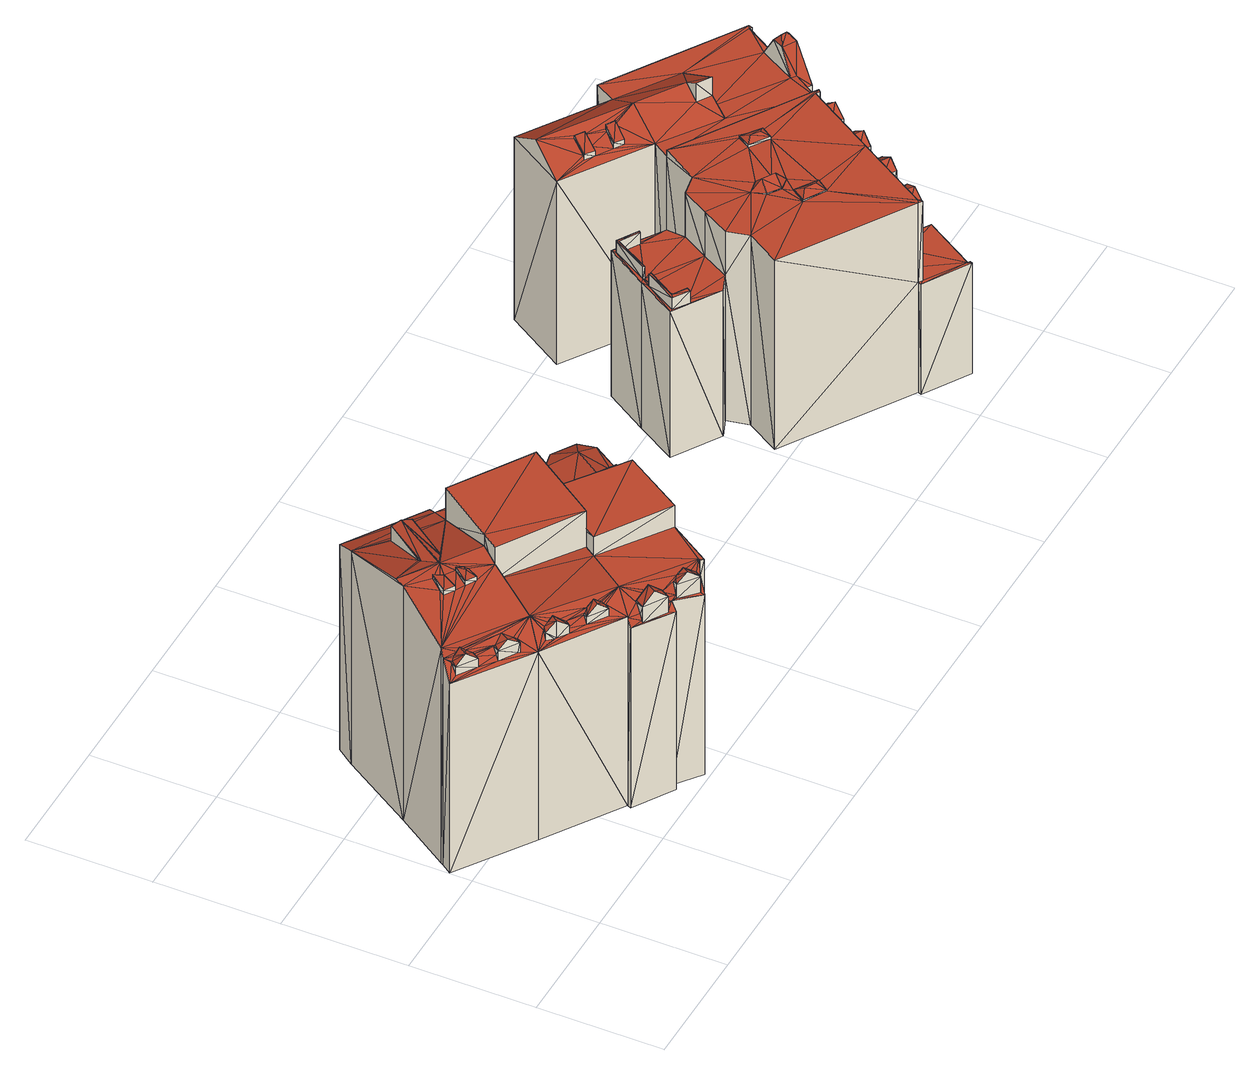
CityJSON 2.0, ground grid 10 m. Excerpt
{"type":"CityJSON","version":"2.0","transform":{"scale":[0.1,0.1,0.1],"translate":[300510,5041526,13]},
"CityObjects":{
"building1":{"type":"Building","geometry":[{"type":"MultiSurface","lod":"2","boundaries":[[[0,1,2]],[[3,4,1]],[[3,5,4]],[[6,2,7]],[[6,0,2]],[[0,3,1]],[[3,8,5]],[[8,9,5]],[[10,11,12]],[[11,13,12]],[[13,14,15]],[[11,16,14]],[[11,14,13]],[[17,15,14]],[[18,17,14]],[[19,20,21]],[[22,20,19]],[[23,24,25]],[[20,26,25]],[[20,25,21]],[[21,25,24]],[[27,28,29]],[[27,30,28]],[[31,32,27]],[[32,30,27]],[[33,34,35]],[[34,36,35]],[[35,36,37]],[[33,38,39]],[[38,40,39]],[[39,40,41]],[[39,41,36]],[[41,37,36]],[[42,43,44]],[[44,43,45]],[[43,46,45]],[[47,48,49]],[[48,45,49]],[[49,45,46]],[[50,51,52]],[[50,52,53]],[[54,55,56]],[[54,56,57]],[[57,51,50]],[[56,51,57]],[[5,9,58]],[[59,5,58]],[[4,5,59]],[[60,4,59]],[[61,2,62]],[[61,7,2]],[[62,63,64]],[[62,1,63]],[[62,2,1]],[[63,1,60]],[[1,4,60]],[[65,58,9]],[[65,9,8]],[[66,65,3]],[[3,65,8]],[[67,68,0]],[[69,67,6]],[[6,67,0]],[[68,70,0]],[[70,71,0]],[[0,71,66]],[[0,66,3]],[[69,7,61]],[[69,6,7]],[[10,72,11]],[[72,16,11]],[[72,73,16]],[[74,18,14]],[[16,74,14]],[[73,74,16]],[[75,26,20]],[[22,75,20]],[[31,27,26]],[[75,31,26]],[[76,23,25]],[[26,76,25]],[[27,29,26]],[[26,29,77]],[[26,77,76]],[[30,60,28]],[[66,30,32]],[[66,60,30]],[[28,60,59]],[[33,36,34]],[[33,39,36]],[[42,44,78]],[[78,44,45]],[[47,78,48]],[[78,45,48]],[[57,50,53]],[[57,53,79]],[[57,79,80]],[[54,57,55]],[[57,81,55]],[[57,80,82]],[[57,82,81]],[[71,60,66]],[[70,80,71]],[[41,63,60]],[[80,63,40]],[[80,40,38]],[[40,63,41]],[[71,49,60]],[[46,35,60]],[[35,37,60]],[[49,46,60]],[[71,47,49]],[[43,33,35]],[[43,35,46]],[[41,60,37]],[[71,80,42]],[[43,80,33]],[[42,80,43]],[[71,42,47]],[[80,38,33]],[[47,42,78]],[[69,61,67]],[[67,61,62]],[[67,62,68]],[[80,79,64]],[[79,53,64]],[[52,64,53]],[[62,64,52]],[[51,62,52]],[[56,62,51]],[[68,62,56]],[[68,56,55]],[[68,82,80]],[[55,81,82]],[[68,55,82]],[[68,80,70]],[[80,64,63]],[[28,59,29]],[[29,59,77]],[[23,59,58]],[[65,15,58]],[[23,58,24]],[[17,21,15]],[[65,13,15]],[[17,19,21]],[[77,59,76]],[[15,21,58]],[[21,24,58]],[[76,59,23]],[[74,22,18]],[[66,32,73]],[[66,72,10]],[[66,10,65]],[[18,19,17]],[[65,12,13]],[[65,10,12]],[[18,22,19]],[[66,73,72]],[[74,75,22]],[[73,32,31]],[[73,31,74]],[[74,31,75]]],"semantics":{"surfaces":[{"type":"GroundSurface"},{"type":"WallSurface"},{"type":"RoofSurface"}],"values":[0,0,0,0,0,0,0,0,1,1,1,1,1,1,1,1,1,1,1,1,1,1,1,1,1,1,1,1,1,1,1,1,1,1,1,1,1,1,1,1,1,1,1,1,1,1,1,1,1,1,1,1,1,1,1,1,1,1,1,1,1,1,1,1,1,1,1,1,1,2,2,2,2,2,2,2,2,2,2,2,2,2,2,2,2,2,2,2,2,2,2,2,2,2,2,2,2,2,2,2,2,2,2,2,2,2,2,2,2,2,2,2,2,2,2,2,2,2,2,2,2,2,2,2,2,2,2,2,2,2,2,2,2,2,2,2,2,2,2,2,2,2,2,2,2,2,2,2,2,2,2,2,2,2,2,2,2,2,2,2,2,2]}}]},
"building2":{"type":"Building","geometry":[{"type":"MultiSurface","lod":"2","boundaries":[[[83,0,84]],[[85,3,0]],[[85,8,3]],[[83,85,0]],[[85,86,8]],[[87,88,89]],[[87,89,90]],[[91,92,93]],[[91,93,94]],[[95,96,97]],[[93,96,95]],[[92,96,93]],[[98,99,100]],[[98,100,101]],[[98,101,102]],[[103,98,102]],[[104,91,94]],[[105,91,104]],[[106,101,100]],[[107,106,100]],[[108,109,110]],[[111,108,110]],[[112,97,96]],[[113,114,115]],[[116,117,118]],[[116,119,117]],[[117,0,120]],[[84,0,117]],[[118,117,120]],[[67,84,117]],[[120,89,88]],[[89,3,66]],[[0,3,89]],[[120,0,89]],[[66,3,65]],[[3,8,65]],[[121,65,86]],[[86,65,8]],[[122,121,85]],[[85,121,86]],[[83,119,90]],[[83,90,85]],[[119,87,90]],[[123,122,85]],[[124,119,83]],[[116,87,119]],[[90,123,85]],[[83,84,67]],[[124,83,67]],[[106,105,104]],[[122,66,109]],[[122,109,108]],[[109,113,105]],[[107,105,106]],[[113,66,114]],[[109,105,107]],[[112,66,65]],[[95,97,65]],[[109,66,113]],[[112,65,97]],[[125,66,112]],[[114,66,125]],[[121,102,101]],[[121,101,94]],[[106,104,101]],[[101,104,94]],[[121,94,65]],[[94,93,65]],[[93,95,65]],[[122,126,103]],[[121,103,102]],[[122,111,126]],[[122,103,121]],[[122,108,111]],[[91,115,92]],[[113,115,91]],[[105,113,91]],[[111,110,99]],[[126,111,99]],[[126,99,98]],[[103,126,98]],[[110,100,99]],[[109,107,100]],[[110,109,100]],[[92,125,96]],[[125,112,96]],[[115,114,92]],[[92,114,125]],[[123,66,122]],[[123,89,66]],[[90,89,123]],[[87,120,88]],[[116,120,87]],[[116,118,120]],[[119,67,117]],[[124,67,119]]],"semantics":{"surfaces":[{"type":"GroundSurface"},{"type":"WallSurface"},{"type":"RoofSurface"}],"values":[0,0,0,0,0,1,1,1,1,1,1,1,1,1,1,1,1,1,1,1,1,1,1,1,1,1,1,1,1,1,1,1,1,1,1,1,1,1,1,1,1,1,1,1,1,1,1,1,1,2,2,2,2,2,2,2,2,2,2,2,2,2,2,2,2,2,2,2,2,2,2,2,2,2,2,2,2,2,2,2,2,2,2,2,2,2,2,2,2,2,2,2,2,2,2,2]}}]},
"building3":{"type":"Building","geometry":[{"type":"MultiSurface","lod":"2","boundaries":[[[127,128,129]],[[130,129,131]],[[132,133,134]],[[127,132,128]],[[128,134,135]],[[136,127,129]],[[134,137,135]],[[136,138,127]],[[135,139,86]],[[136,129,130]],[[139,140,86]],[[135,86,85]],[[128,85,141]],[[128,135,85]],[[132,134,128]],[[142,143,144]],[[145,143,146]],[[146,143,142]],[[147,148,149]],[[150,147,149]],[[147,151,148]],[[152,153,154]],[[145,146,152]],[[145,152,154]],[[143,155,149]],[[143,149,148]],[[143,148,144]],[[156,157,158]],[[156,158,159]],[[156,159,160]],[[161,162,158]],[[162,163,158]],[[164,159,158]],[[163,164,158]],[[165,161,166]],[[167,168,165]],[[167,165,166]],[[165,162,161]],[[169,156,170]],[[167,156,168]],[[170,156,171]],[[171,156,160]],[[168,156,169]],[[172,173,174]],[[175,123,176]],[[175,177,123]],[[178,179,180]],[[178,181,179]],[[182,183,184]],[[185,128,186]],[[185,129,128]],[[173,187,134]],[[134,187,137]],[[187,188,135]],[[187,135,137]],[[85,86,189]],[[122,85,189]],[[86,140,190]],[[189,86,190]],[[179,123,177]],[[123,85,122]],[[191,141,179]],[[180,179,177]],[[141,85,123]],[[141,123,179]],[[192,140,139]],[[192,190,140]],[[188,192,135]],[[135,192,139]],[[193,174,173]],[[133,173,134]],[[193,173,133]],[[127,183,132]],[[194,183,127]],[[181,175,176]],[[183,181,176]],[[176,193,133]],[[132,176,133]],[[183,176,132]],[[178,175,181]],[[182,181,183]],[[184,186,195]],[[195,186,191]],[[186,141,191]],[[186,128,141]],[[196,127,138]],[[196,194,127]],[[197,196,136]],[[136,196,138]],[[197,136,130]],[[197,130,198]],[[198,130,199]],[[130,131,199]],[[199,129,185]],[[199,131,129]],[[200,185,186]],[[200,186,184]],[[154,153,155]],[[155,153,201]],[[201,150,149]],[[155,201,149]],[[173,142,144]],[[173,144,187]],[[187,148,188]],[[187,144,148]],[[151,188,148]],[[143,154,155]],[[145,154,143]],[[165,122,162]],[[162,122,189]],[[162,189,163]],[[164,189,190]],[[163,189,164]],[[188,169,170]],[[188,170,171]],[[167,157,156]],[[167,166,157]],[[166,161,158]],[[166,158,157]],[[192,159,190]],[[188,160,192]],[[188,171,160]],[[192,160,159]],[[164,190,159]],[[201,168,150]],[[168,122,165]],[[172,122,153]],[[172,153,152]],[[153,168,201]],[[147,169,188]],[[147,168,169]],[[150,168,147]],[[153,122,168]],[[173,146,142]],[[172,146,173]],[[172,152,146]],[[147,188,151]],[[172,123,122]],[[176,172,193]],[[193,172,174]],[[176,123,172]],[[178,180,177]],[[178,177,175]],[[195,191,179]],[[181,195,179]],[[181,184,195]],[[182,184,181]],[[194,184,183]],[[197,194,196]],[[197,200,194]],[[194,200,184]],[[197,198,200]],[[198,199,200]],[[199,185,200]]],"semantics":{"surfaces":[{"type":"GroundSurface"},{"type":"WallSurface"},{"type":"RoofSurface"}],"values":[0,0,0,0,0,0,0,0,0,0,0,0,0,0,0,1,1,1,1,1,1,1,1,1,1,1,1,1,1,1,1,1,1,1,1,1,1,1,1,1,1,1,1,1,1,1,1,1,1,1,1,1,1,1,1,1,1,1,1,1,1,1,1,1,1,1,1,1,1,1,1,1,1,1,1,1,1,1,1,1,1,1,1,1,1,1,1,1,1,1,1,1,1,1,1,2,2,2,2,2,2,2,2,2,2,2,2,2,2,2,2,2,2,2,2,2,2,2,2,2,2,2,2,2,2,2,2,2,2,2,2,2,2,2,2,2,2,2,2,2,2,2,2,2,2,2,2,2,2,2,2,2,2,2]}}]},
"building4":{"type":"Building","geometry":[{"type":"MultiSurface","lod":"2","boundaries":[[[202,203,204]],[[205,206,207]],[[208,209,210]],[[209,211,212]],[[212,213,214]],[[211,215,212]],[[216,217,218]],[[219,220,213]],[[216,218,221]],[[220,214,213]],[[222,223,221]],[[224,225,226]],[[217,227,228]],[[226,225,229]],[[217,228,218]],[[230,231,222]],[[228,232,218]],[[222,231,223]],[[221,218,233]],[[234,227,217]],[[227,204,228]],[[235,204,227]],[[236,210,237]],[[236,237,238]],[[203,239,204]],[[204,239,228]],[[206,233,207]],[[240,236,238]],[[205,207,241]],[[226,229,221]],[[233,242,207]],[[242,243,207]],[[237,244,245]],[[210,209,212]],[[214,226,246]],[[214,246,247]],[[229,222,221]],[[221,233,206]],[[223,216,221]],[[226,221,246]],[[212,214,247]],[[210,247,237]],[[240,248,236]],[[237,247,244]],[[210,212,247]],[[249,250,203]],[[249,203,202]],[[249,204,251]],[[249,202,204]],[[252,253,254]],[[252,254,255]],[[256,252,255]],[[257,258,252]],[[257,252,256]],[[257,259,260]],[[257,256,259]],[[261,262,263]],[[261,263,264]],[[261,265,266]],[[261,264,265]],[[267,268,269]],[[267,270,268]],[[271,272,273]],[[273,272,274]],[[275,274,272]],[[275,276,274]],[[277,271,278]],[[278,271,273]],[[277,276,275]],[[277,278,276]],[[279,280,281]],[[279,282,280]],[[281,283,284]],[[281,280,283]],[[285,284,286]],[[286,284,283]],[[279,285,282]],[[282,285,286]],[[287,288,289]],[[287,289,290]],[[287,290,291]],[[290,292,291]],[[293,294,295]],[[293,295,296]],[[297,296,298]],[[297,293,296]],[[297,298,288]],[[298,289,288]],[[291,292,294]],[[292,295,294]],[[299,300,301]],[[299,301,302]],[[303,299,302]],[[303,302,304]],[[305,301,300]],[[305,306,301]],[[307,308,305]],[[308,306,305]],[[309,303,304]],[[309,304,310]],[[307,309,308]],[[308,309,310]],[[311,312,313]],[[314,315,316]],[[316,315,317]],[[318,314,316]],[[319,314,318]],[[320,321,322]],[[322,321,323]],[[319,318,324]],[[319,324,325]],[[324,326,325]],[[325,327,315]],[[327,317,315]],[[325,326,327]],[[328,329,321]],[[329,330,321]],[[330,323,321]],[[331,320,322]],[[332,331,333]],[[332,320,331]],[[332,333,329]],[[332,329,328]],[[334,335,336]],[[337,336,338]],[[338,336,335]],[[338,339,340]],[[341,337,338]],[[341,338,340]],[[342,343,344]],[[345,343,342]],[[311,346,347]],[[348,349,350]],[[313,312,348]],[[312,349,348]],[[351,350,352]],[[346,351,352]],[[346,352,347]],[[353,354,355]],[[353,356,354]],[[355,354,357]],[[355,357,358]],[[359,228,239]],[[359,239,360]],[[235,251,204]],[[361,251,235]],[[250,239,203]],[[250,360,239]],[[235,227,269]],[[361,235,269]],[[362,217,363]],[[362,234,217]],[[362,267,269]],[[362,364,267]],[[362,269,234]],[[234,269,227]],[[365,366,231]],[[231,366,223]],[[230,222,367]],[[368,230,367]],[[368,369,365]],[[368,365,231]],[[368,231,230]],[[370,371,225]],[[225,371,229]],[[372,226,373]],[[372,224,226]],[[372,374,370]],[[372,370,225]],[[372,225,224]],[[375,205,376]],[[205,241,376]],[[376,207,377]],[[376,241,207]],[[377,243,378]],[[377,207,243]],[[205,356,206]],[[375,356,205]],[[357,379,233]],[[233,379,242]],[[379,378,242]],[[242,378,243]],[[262,380,359]],[[359,232,228]],[[380,381,359]],[[359,381,232]],[[262,359,263]],[[382,357,218]],[[382,358,357]],[[218,357,233]],[[383,356,353]],[[221,206,356]],[[383,221,356]],[[384,385,383]],[[385,221,383]],[[385,246,221]],[[386,247,246]],[[386,246,385]],[[382,232,381]],[[382,218,232]],[[387,237,388]],[[237,245,388]],[[388,389,390]],[[388,245,389]],[[245,244,389]],[[386,389,247]],[[247,389,244]],[[391,237,387]],[[391,238,237]],[[219,392,220]],[[393,392,219]],[[392,214,220]],[[392,394,214]],[[393,395,384]],[[393,219,395]],[[395,385,384]],[[219,213,395]],[[396,209,208]],[[396,397,209]],[[209,398,211]],[[397,398,209]],[[211,399,215]],[[398,399,211]],[[396,210,400]],[[396,208,210]],[[399,401,215]],[[215,401,212]],[[402,395,401]],[[401,395,213]],[[401,213,212]],[[403,404,400]],[[236,400,210]],[[403,400,236]],[[405,403,248]],[[248,403,236]],[[240,405,248]],[[406,405,240]],[[406,238,391]],[[406,240,238]],[[394,373,214]],[[214,373,226]],[[407,408,366]],[[371,407,367]],[[366,216,223]],[[394,408,407]],[[366,408,216]],[[394,407,409]],[[394,409,373]],[[409,407,371]],[[229,367,222]],[[371,367,229]],[[410,411,260]],[[410,266,411]],[[253,265,254]],[[408,266,410]],[[270,260,268]],[[410,260,270]],[[408,363,216]],[[268,260,259]],[[216,363,217]],[[253,266,265]],[[411,266,253]],[[408,410,363]],[[258,253,252]],[[258,411,253]],[[257,411,258]],[[257,260,411]],[[255,254,264]],[[256,268,259]],[[361,269,256]],[[249,251,250]],[[250,251,360]],[[254,265,264]],[[255,264,263]],[[251,263,360]],[[269,268,256]],[[361,256,251]],[[263,359,360]],[[251,255,263]],[[251,256,255]],[[362,363,364]],[[364,363,410]],[[364,270,267]],[[364,410,270]],[[369,366,365]],[[369,407,366]],[[368,367,407]],[[368,407,369]],[[374,371,370]],[[374,409,371]],[[372,373,409]],[[372,409,374]],[[271,412,272]],[[271,413,412]],[[412,275,272]],[[277,413,271]],[[413,275,412]],[[277,275,413]],[[279,281,414]],[[279,414,415]],[[414,281,284]],[[285,414,284]],[[285,415,414]],[[279,415,285]],[[297,288,293]],[[291,294,288]],[[287,291,288]],[[293,288,294]],[[307,303,309]],[[307,305,303]],[[303,305,300]],[[303,300,299]],[[313,348,416]],[[416,348,417]],[[311,313,416]],[[329,390,330]],[[333,390,329]],[[418,390,333]],[[330,390,389]],[[327,333,331]],[[418,326,324]],[[326,333,327]],[[418,333,326]],[[418,324,318]],[[386,322,389]],[[386,316,317]],[[327,331,317]],[[418,318,386]],[[317,331,322]],[[386,318,316]],[[386,317,322]],[[322,323,389]],[[330,389,323]],[[334,418,335]],[[338,335,339]],[[339,335,386]],[[335,418,386]],[[319,325,315]],[[319,315,314]],[[332,328,321]],[[332,321,320]],[[387,388,390]],[[387,390,418]],[[341,387,334]],[[334,387,418]],[[337,334,336]],[[341,334,337]],[[404,345,342]],[[396,404,397]],[[396,400,404]],[[397,404,342]],[[397,342,419]],[[419,342,420]],[[420,342,344]],[[397,419,398]],[[398,402,399]],[[399,402,401]],[[344,343,402]],[[398,344,402]],[[398,419,344]],[[419,420,344]],[[402,343,395]],[[406,403,405]],[[403,341,345]],[[403,345,404]],[[341,391,387]],[[345,341,340]],[[406,391,341]],[[345,340,343]],[[339,386,385]],[[395,339,385]],[[343,339,395]],[[343,340,339]],[[406,341,403]],[[311,416,346]],[[417,350,351]],[[346,417,351]],[[416,417,346]],[[348,350,417]],[[354,290,298]],[[356,310,302]],[[356,302,354]],[[354,298,357]],[[310,304,302]],[[357,298,379]],[[354,302,290]],[[290,289,298]],[[375,310,356]],[[306,377,301]],[[377,378,292]],[[375,376,308]],[[379,296,378]],[[379,298,296]],[[308,376,306]],[[376,377,306]],[[292,378,295]],[[375,308,310]],[[301,377,292]],[[296,295,378]],[[301,292,290]],[[302,301,290]],[[380,274,381]],[[394,286,408]],[[408,273,266]],[[408,286,278]],[[393,384,282]],[[280,384,383]],[[274,382,381]],[[283,383,349]],[[274,352,382]],[[350,355,358]],[[350,353,355]],[[286,311,278]],[[380,273,274]],[[350,358,382]],[[350,383,353]],[[286,283,312]],[[408,278,273]],[[394,282,286]],[[280,383,283]],[[349,383,350]],[[352,350,382]],[[283,349,312]],[[286,312,311]],[[282,384,280]],[[278,311,276]],[[347,352,274]],[[266,273,380]],[[311,347,276]],[[276,347,274]],[[393,282,394]],[[393,394,392]],[[262,266,380]],[[261,266,262]]],"semantics":{"surfaces":[{"type":"GroundSurface"},{"type":"WallSurface"},{"type":"RoofSurface"}],"values":[0,0,0,0,0,0,0,0,0,0,0,0,0,0,0,0,0,0,0,0,0,0,0,0,0,0,0,0,0,0,0,0,0,0,0,0,0,0,0,0,0,0,0,0,0,1,1,1,1,1,1,1,1,1,1,1,1,1,1,1,1,1,1,1,1,1,1,1,1,1,1,1,1,1,1,1,1,1,1,1,1,1,1,1,1,1,1,1,1,1,1,1,1,1,1,1,1,1,1,1,1,1,1,1,1,1,1,1,1,1,1,1,1,1,1,1,1,1,1,1,1,1,1,1,1,1,1,1,1,1,1,1,1,1,1,1,1,1,1,1,1,1,1,1,1,1,1,1,1,1,1,1,1,1,1,1,1,1,1,1,1,1,1,1,1,1,1,1,1,1,1,1,1,1,1,1,1,1,1,1,1,1,1,1,1,1,1,1,1,1,1,1,1,1,1,1,1,1,1,1,1,1,1,1,1,1,1,1,1,1,1,1,1,1,1,1,1,1,1,1,1,1,1,1,1,1,1,1,1,1,1,1,1,1,1,1,1,1,1,1,1,1,1,1,1,1,1,1,1,1,1,1,1,1,1,1,1,1,1,1,1,1,1,2,2,2,2,2,2,2,2,2,2,2,2,2,2,2,2,2,2,2,2,2,2,2,2,2,2,2,2,2,2,2,2,2,2,2,2,2,2,2,2,2,2,2,2,2,2,2,2,2,2,2,2,2,2,2,2,2,2,2,2,2,2,2,2,2,2,2,2,2,2,2,2,2,2,2,2,2,2,2,2,2,2,2,2,2,2,2,2,2,2,2,2,2,2,2,2,2,2,2,2,2,2,2,2,2,2,2,2,2,2,2,2,2,2,2,2,2,2,2,2,2,2,2,2,2,2,2,2,2,2,2,2,2,2,2,2,2,2,2,2,2,2,2,2,2,2,2,2,2,2,2,2,2,2,2,2,2,2,2,2,2,2,2,2,2,2,2,2,2,2,2]}}]}
},
"vertices":[
[100,140,6],[37,172,6],[74,231,6],[67,88,6],[8,128,6],[7,126,6],[145,205,6],[84,245,6],[60,78,6],[1,118,6],[53,91,195],[50,87,195],[50,87,186],[49,88,186],[35,97,195],[35,97,186],[42,93,202],[36,99,190],[38,102,195],[25,110,193],[22,106,195],[22,106,187],[25,111,195],[10,121,195],[7,116,187],[7,116,195],[14,112,203],[19,119,203],[17,120,200],[14,121,198],[19,119,202],[22,116,199],[21,118,200],[63,153,222],[56,141,222],[56,141,218],[48,146,222],[48,146,218],[60,155,222],[55,158,227],[55,158,223],[50,150,219],[77,145,222],[71,148,222],[71,148,225],[64,137,222],[64,137,218],[77,141,222],[72,132,222],[72,132,218],[94,210,221],[94,210,207],[71,177,220],[70,175,221],[107,200,221],[83,166,221],[107,200,207],[100,205,224],[1,118,183],[7,126,199],[8,128,207],[84,245,198],[74,231,205],[37,172,225],[41,180,225],[60,78,182],[67,88,206],[141,199,201],[132,186,206],[145,205,198],[100,140,225],[91,127,220],[52,93,196],[46,100,202],[39,101,196],[25,112,196],[11,121,195],[13,121,197],[75,142,222],[70,161,225],[70,160,225],[82,166,221],[71,161,225],
[202,159,6],[141,199,6],[127,48,6],[121,38,6],[154,87,236],[91,127,236],[91,127,206],[154,87,202],[83,65,194],[75,71,202],[75,71,186],[83,65,186],[73,72,186],[68,76,194],[68,76,187],[111,48,194],[104,53,202],[96,58,194],[96,58,187],[111,48,187],[114,52,194],[84,67,189],[86,69,194],[98,61,193],[99,61,194],[110,56,197],[102,61,197],[107,58,202],[112,54,197],[70,79,194],[83,72,197],[75,78,198],[79,76,202],[194,146,236],[132,186,202],[132,186,236],[194,146,202],[100,140,236],[121,38,182],[127,48,202],[148,78,202],[202,159,202],[72,79,196],[113,53,195],
[248,114,6],[213,128,6],[232,158,6],[264,149,6],[246,161,6],[244,108,6],[181,8,6],[179,10,6],[154,20,6],[267,135,6],[174,4,6],[252,111,6],[151,15,6],[119,35,6],[191,142,6],[176,11,185],[173,7,191],[173,7,176],[176,12,191],[176,12,188],[158,19,181],[158,18,178],[158,18,191],[160,22,191],[158,18,179],[172,15,193],[164,21,194],[168,18,199],[165,13,199],[146,19,189],[137,25,199],[128,30,189],[128,30,174],[146,19,174],[132,37,189],[132,37,188],[130,33,180],[129,31,175],[145,30,186],[141,32,199],[150,26,189],[150,26,187],[149,25,182],[148,23,178],[148,23,177],[180,12,200],[179,10,186],[179,10,200],[203,42,220],[203,42,200],[148,78,220],[233,90,220],[181,128,202],[181,128,220],[233,90,200],[244,108,200],[244,108,189],[230,117,200],[232,158,187],[213,128,187],[174,4,174],[154,20,178],[121,38,181],[119,35,174],[191,142,202],[151,15,172],[181,8,200],[248,114,189],[213,128,201],[252,111,187],[267,135,187],[264,149,187],[246,161,187],[244,138,200],[161,21,192],
[639,27,6],[638,25,6],[637,28,6],[541,216,6],[540,201,6],[483,207,6],[717,219,6],[709,204,6],[710,222,6],[704,195,6],[688,184,6],[678,167,6],[675,166,6],[696,179,6],[641,110,6],[638,105,6],[520,140,6],[680,166,6],[678,164,6],[557,204,6],[655,134,6],[645,117,6],[681,159,6],[671,142,6],[673,163,6],[638,84,6],[603,50,6],[663,147,6],[663,129,6],[653,112,6],[504,113,6],[516,158,6],[647,100,6],[662,69,6],[722,241,6],[612,294,6],[621,310,6],[602,47,6],[725,243,6],[504,241,6],[501,152,6],[464,175,6],[517,290,6],[546,338,6],[575,233,6],[583,246,6],[724,240,6],[639,27,109],[638,25,109],[637,28,109],[619,55,171],[610,60,171],[610,60,109],[619,55,109],[630,72,109],[630,72,171],[624,63,177],[621,77,109],[621,77,171],[607,50,183],[606,48,183],[606,48,109],[607,50,109],[606,52,109],[606,52,183],[638,84,172],[629,90,109],[638,84,109],[629,90,172],[586,113,184],[569,123,184],[586,113,183],[569,123,183],[576,134,184],[576,134,183],[593,123,184],[593,123,183],[624,182,185],[609,193,183],[609,193,185],[624,182,183],[603,183,183],[603,183,185],[618,173,185],[618,173,183],[484,200,153],[470,177,153],[470,177,142],[484,200,142],[482,201,153],[482,201,142],[479,167,153],[467,175,153],[467,175,142],[479,167,142],[481,170,153],[481,170,142],[488,207,153],[487,208,153],[487,208,142],[488,207,142],[504,235,153],[504,235,142],[504,237,153],[504,237,142],[520,227,153],[520,227,142],[519,226,153],[519,226,142],[585,144,183],[583,155,183],[583,155,184],[569,263,186],[562,268,186],[569,263,181],[562,268,181],[577,274,189],[577,274,193],[549,276,186],[542,281,186],[549,276,181],[542,281,181],[573,276,189],[570,278,193],[570,278,189],[569,277,188],[550,293,193],[550,293,190],[544,283,183],[553,281,185],[557,288,193],[557,288,190],[633,246,195],[626,235,187],[626,235,204],[637,228,204],[637,228,187],[629,214,177],[637,228,177],[659,262,177],[698,210,198],[688,192,177],[693,201,198],[704,221,177],[574,142,184],[574,142,183],[572,162,184],[572,162,183],[561,160,183],[564,149,184],[564,149,183],[540,201,183],[528,180,142],[528,180,183],[540,201,142],[516,158,142],[516,158,183],[603,50,109],[602,47,109],[662,69,109],[647,100,172],[638,105,172],[642,91,179],[653,112,172],[645,117,172],[655,134,172],[663,129,172],[658,120,180],[671,142,172],[663,147,172],[681,159,172],[673,163,172],[676,151,180],[541,216,142],[504,241,142],[483,207,142],[464,175,142],[501,152,142],[603,50,183],[504,113,183],[520,140,183],[557,204,183],[575,233,183],[575,233,177],[583,246,177],[612,294,177],[546,338,177],[517,290,177],[532,314,195],[621,310,177],[678,164,183],[680,166,183],[675,166,183],[678,167,177],[717,219,170],[709,204,198],[704,195,198],[696,179,169],[710,222,170],[688,184,169],[692,189,177],[722,241,177],[708,218,177],[724,240,177],[725,243,177],[650,125,180],[641,110,183],[669,156,180],[633,97,179],[616,69,177],[577,126,188],[585,121,188],[610,185,188],[617,180,188],[578,149,192],[568,155,192],[597,270,195],[702,202,205],[698,204,205]
]}
